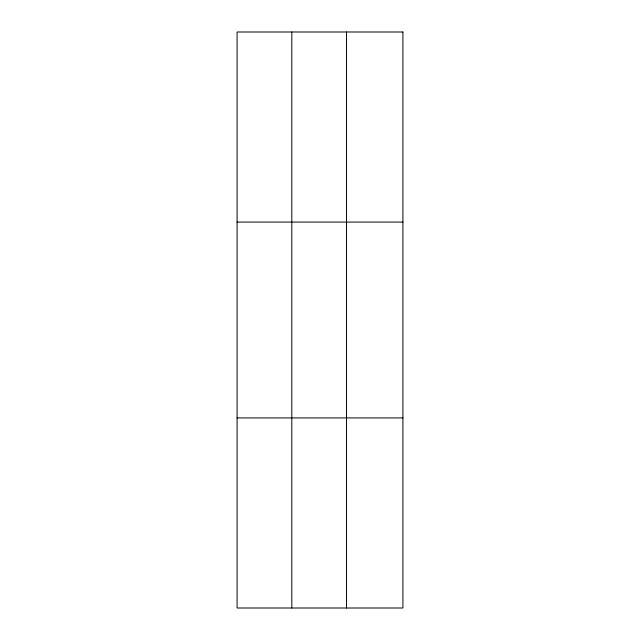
<?xml version="1.0" encoding="UTF-8"?>
<svg xmlns="http://www.w3.org/2000/svg" width="640" height="640" viewBox="0 0 640 640"><rect width="100%" height="100%" fill="white"/><g stroke="black" fill="none" stroke-linecap="round" stroke-linejoin="round"><path stroke-width="0.96" d="M291.808 32L291.808 608M346.528 32L346.528 608M237.088 222.08L402.912 222.08M237.088 417.92L402.912 417.92M402.912 32L402.912 608L237.088 608L237.088 32L402.912 32"/></g></svg>
